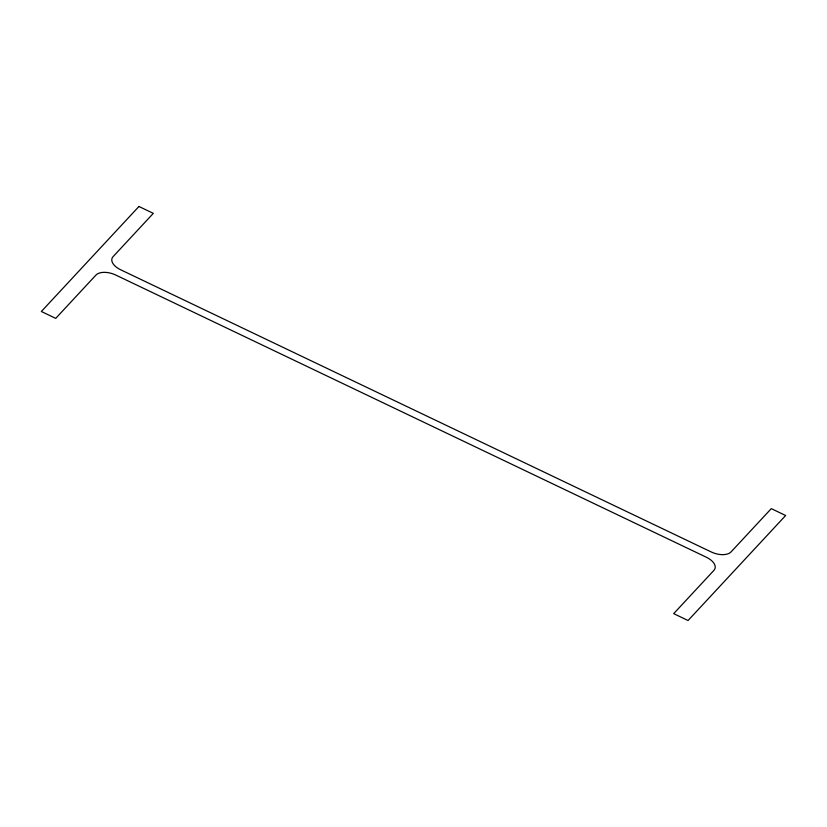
<?xml version="1.0" encoding="UTF-8"?>
<svg xmlns="http://www.w3.org/2000/svg" width="827" height="827" viewBox="0 0 827 827"><rect width="100%" height="100%" fill="white"/><g stroke="black" fill="none" stroke-linecap="round" stroke-linejoin="round"><path stroke-width="1.24" d="M138.936 206.481L41.35 311.5L55.719 318.374L95.942 275.091A15.465 8.394 17.6 0 1 115.708 275.019L706.392 557.253A15.465 8.394 17.6 0 1 713.908 570.372L673.685 613.644L688.064 620.519L785.65 515.5L771.281 508.626L731.058 551.909A15.465 8.394 17.6 0 1 711.292 551.981L120.608 269.747A15.465 8.394 17.6 0 1 113.092 256.628L153.315 213.356L138.936 206.481"/></g></svg>
